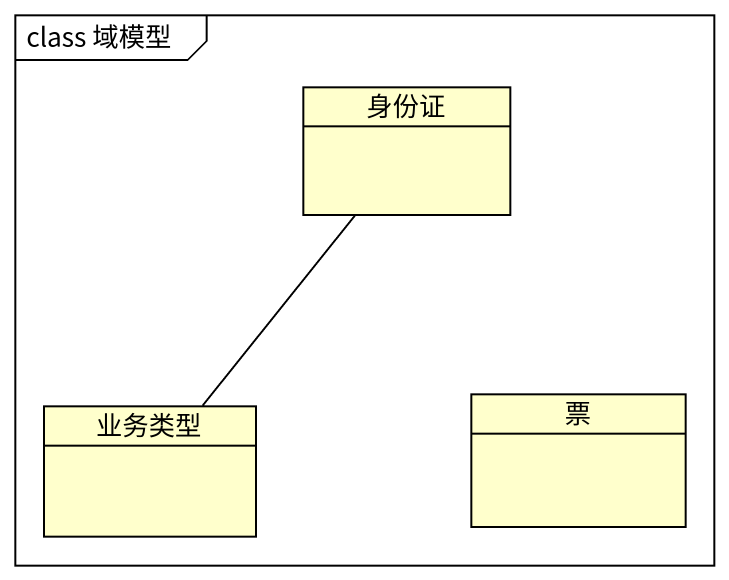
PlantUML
@startuml
mainframe class 域模型
hide circle
hide empty members
class 身份证
class 业务类型
class 票
身份证 -- 业务类型
@enduml
